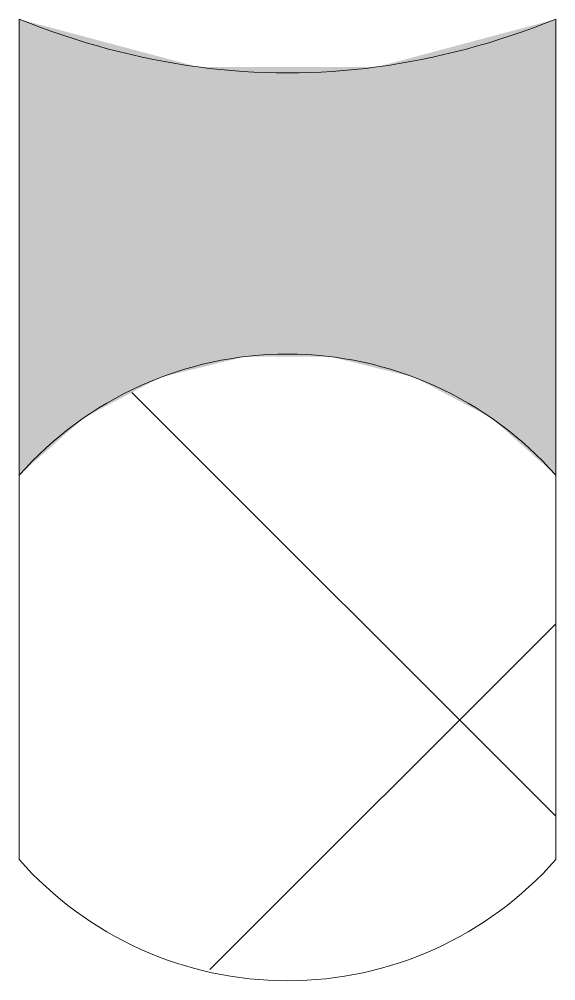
# Model space of a CAD drawing. Header units: metres. Extents: x 0 to 15, y -26.9 to 0.
import ezdxf

# ---------------------------------------------------------------- set-up
doc = ezdxf.new("R2010")
doc.units = ezdxf.units.M
doc.layers.add('A-DETL-GENF', color=92, linetype='Continuous', lineweight=18)

# ---------------------------------------------------------------- blocks, each defined once
blk = doc.blocks.new('30 kitvoeg op rugvulling - holle kitvoeg 15mm-4457917-00_0 Basismaterialen')
at = {"layer": 'A-DETL-GENF', "lineweight": 13}
blk.add_hatch(color=256, dxfattribs=at).paths.add_polyline_path([(0, -12.746), (1.806, -11.139), (3.945, -10.013), (6.291, -9.433), (8.709, -9.433), (11.055, -10.013), (13.194, -11.139), (15, -12.746), (15, 0), (10, -1.333), (5, -1.333), (0, 0), (0, -11.139)])
h = blk.add_hatch(dxfattribs=at)
h.set_pattern_fill('FP_101', color=256, style=0, pattern_type=2)
h.set_pattern_definition([(45, (11361.364, -5492.604), (-10.606602, 10.606602), []), (135, (11361.364, -5492.604), (-10.606602, -10.606602), [])])
h.paths.add_polyline_path([(8.709, -26.803), (11.055, -26.223), (13.194, -25.097), (15, -23.491), (15, -12.746), (13.194, -11.139), (11.055, -10.013), (8.709, -9.433), (6.291, -9.433), (3.945, -10.013), (1.806, -11.139), (0, -12.746), (0, -23.491), (1.806, -25.097), (3.945, -26.223), (6.291, -26.803)])
at = {"layer": 'A-DETL-GENF'}
for p, q in [((0, 0), (0, -12.746)), ((15, -12.746), (15, 0))]:
    blk.add_line(p, q, dxfattribs=at)
at = {"layer": 'A-DETL-GENF', "lineweight": 13}
for p, q in [((0, -12.746), (0, -23.491)), ((15, -23.491), (15, -12.746))]:
    blk.add_line(p, q, dxfattribs=at)
for centre, start, end in [((7.5, -19.36), 41.4096, 138.5904), ((7.5, -16.877), 221.4096, 318.5904)]:
    blk.add_arc(centre, 10, start, end, dxfattribs=at)
at = {"layer": 'A-DETL-GENF'}
blk.add_open_spline([(15, 0), (13.333, -0.667), (10, -1.556), (5, -1.556), (1.667, -0.667), (0, 0)], degree=3, dxfattribs=at)

msp = doc.modelspace()

# ---------------------------------------------------------------- block references
msp.add_blockref('30 kitvoeg op rugvulling - holle kitvoeg 15mm-4457917-00_0 Basismaterialen', (0, 0))

doc.saveas('drawing.dxf')
